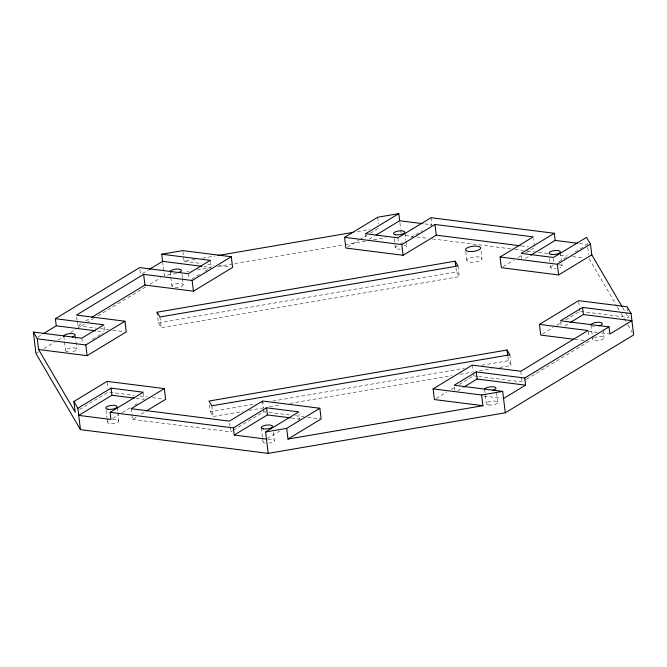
<?xml version="1.0" encoding="UTF-8"?>
<svg xmlns="http://www.w3.org/2000/svg" width="667" height="667" viewBox="0 0 667 667"><rect width="100%" height="100%" fill="white"/><g stroke="black" fill="none" stroke-linecap="round" stroke-linejoin="round"><path stroke-width="0.5" stroke-dasharray="3.33 2.5" d="M37.736 337.06L42.146 334.384M142.313 273.637L148.483 269.902M77.164 320.927L77.756 325.788L81.291 323.645M85.709 320.969L90.128 318.284M35.943 353.46L38.594 351.851M43.905 348.624L54.527 342.188M58.071 340.037L62.498 337.352M70.469 332.516L75.78 329.298M76.663 328.764L85.518 323.395M86.402 322.853L93.488 318.559M97.916 315.875L145.723 286.885M150.15 284.2L160.772 277.755M92.405 339.445L102.985 333.033M191.687 279.24L200.509 273.887M204.911 271.219L210.205 268.009M79.573 409.53L108.371 392.063L133.934 395.298M347.607 246.982L358.954 240.103M359.821 239.57L366.808 235.334M370.293 233.225L379.023 227.931M369.118 239.278L374.354 236.101M112.706 418.401L118.818 414.691M122.311 412.573L130.165 407.812M134.526 405.169L137.144 403.577M399.6 244.414L403.093 242.296M410.947 237.527L422.294 230.649M430.148 225.888L431.891 224.829L431.032 217.7M131.883 414.549L132.466 419.418L136.835 416.767M141.196 414.124L144.689 412.006M132.466 419.418L230.715 431.832L232.466 430.774M233.333 430.248L263.882 411.722L291.487 415.216M503.11 266.642L513.59 260.288M517.951 257.637L522.311 254.994M525.804 252.876L534.534 247.582L533.475 238.836M525.504 258.404L529.865 255.761M267.342 438.586L279.565 431.174M297.891 420.06L299.633 419.001L299.016 413.907M558.604 261.948L566.458 257.187M575.187 251.893L585.659 245.548M436.193 398.491L446.865 392.013M451.317 389.311L455.769 386.618M459.33 384.459L473.562 375.821L477.689 376.346M542.529 334L553.201 327.522M556.762 325.363L562.106 322.128M565.666 319.968L579.898 311.339L628.397 317.467L627.805 312.606M457.695 390.787L462.99 387.585M564.916 325.771L568.442 323.628M478.723 376.471L522.061 381.949L525.596 379.806M526.48 379.273L589.244 341.212M182.916 251.576L184.092 261.306L195.373 259.371M202.56 258.137L214.866 256.036M357.479 231.616L369.793 229.506M176.63 273.495L164.307 275.604L162.706 262.364M186.893 271.744L188.944 271.394M197.157 269.985L210.497 267.7M217.684 266.466L343.922 244.856M344.947 244.681L365.474 241.171M373.678 239.761L385.993 237.652M158.421 322.895L456.453 271.869L459.255 276.663L161.222 327.689L158.421 322.895L157.362 314.149M209.513 404.927L210.338 411.731L255.403 404.019M261.547 402.968L263.59 402.618M272.811 401.034L464.332 368.251M481.741 365.266L508.371 360.705L511.164 365.499L499.9 367.425M210.338 411.731L213.14 416.525L242.838 411.439M248.983 410.388L265.366 407.579M269.468 406.878L280.732 404.952M289.945 403.368L451.767 375.663M459.955 374.262L472.244 372.161M479.415 370.935L491.704 368.826M424.846 223.937L431.891 224.829M579.348 243.463L587.402 244.489L587.035 241.429M521.227 245.906L528.389 246.807M405.519 235.543L412.74 236.452M416.867 236.977L428.214 238.411M432.341 238.928L510.73 248.841M514.857 249.358L523.111 250.4M527.238 250.925L534.459 251.834M538.586 252.359L547.865 253.535M560.247 255.094L567.467 256.011M572.619 256.662L583.967 258.096M184.092 261.306L201.634 263.523M207.821 264.299L214.015 265.082M219.176 265.741L230.524 267.175M203.86 266.558L211.08 267.475M588.219 331.299L597.507 332.474M601.634 332.991L608.854 333.909M574.796 339.386L584.084 340.562M77.756 325.788L96.331 328.139M100.459 328.656L108.713 329.706M112.84 330.223L124.187 331.657M97.524 331.049L103.719 331.832M483.95 396.048L501.484 398.266M140.07 396.073L147.224 396.973M152.343 397.624L163.59 399.041M295.581 415.733L303.76 416.767M307.846 417.284L320.118 418.834M136.068 398.324L144.13 399.341L143.388 393.23M291.579 417.984L299.633 419.001M622.644 307.62L628.397 317.467M589.128 258.746L616.892 306.253M617.409 307.145L620.552 312.531M621.077 313.423L627.364 324.179M627.889 325.079L632.083 332.249M627.222 307.737L627.689 311.631M603.043 329.556L604.027 337.71M587.769 247.54L588.636 254.677M591.012 325.129L592.246 335.318M592.371 336.335L592.738 339.395M588.069 331.482L588.778 337.319M578.723 301.609L579.431 307.445M579.548 308.421L579.898 311.339M560.472 252.685L561.339 259.813M561.831 263.89L562.073 265.925M553.502 258.488L553.994 262.556M560.647 321.794L561.139 325.871M549.683 258.437L550.05 261.497M550.542 265.574L550.792 267.609A5.72 1.926 -6.9 0 0 555.644 268.776M521.394 255.428L521.761 258.488M520.769 371.252L521.361 376.121M521.477 377.088L522.061 381.949M509.871 354.802L511.164 365.499M507.895 356.82L508.371 360.705M481.032 251.059L481.974 258.838A7.629 2.568 -6.9 0 1 470.327 262.156A7.629 2.568 -6.9 0 1 470.902 257.612A7.629 2.568 -6.9 0 1 481.974 258.838M496.582 393.03L497.69 402.201M484.676 389.62L486.401 403.877M465.766 251.476L466.825 260.23M472.269 365.124L473.095 371.936M473.211 372.903L473.562 375.821M457.954 265.966L459.255 276.663M455.978 267.984L456.453 271.869M454.435 387.302L454.811 390.353M404.961 233.025L405.828 240.153M405.953 241.171L406.57 246.265M399.917 222.795L400.65 228.906M400.775 229.923L401.142 232.983M397.865 237.811L398.482 242.905M394.172 238.786L395.281 247.949A5.72 1.926 -6.9 0 0 400.133 249.116M377.73 217.234L378.556 224.037M365.641 233.733L366.258 238.828M273.32 432.291L274.304 440.445A5.72 1.926 -6.9 0 1 269.36 443.138M262.59 401.025L263.407 407.829M263.523 408.804L263.882 411.722M261.297 427.864L262.406 437.035M262.531 438.052L263.023 442.129M210.222 260.347L210.964 266.458M229.656 423.078L230.015 425.996M230.132 426.972L230.715 431.832M211.839 405.828L213.14 416.525M188.186 273.712L188.803 278.806M181.991 274.587L182.366 277.639M182.491 278.656L183.225 284.776A5.72 1.926 -6.9 0 1 174.637 287.335A5.72 1.926 -6.9 0 1 174.762 283.959A5.72 1.926 -6.9 0 1 183.225 284.776M170.127 271.677L171.853 285.935M159.93 316.992L161.222 327.689M139.928 269.618L140.545 274.712M131.174 408.721L131.766 413.582M117.2 407.537L117.692 411.614M117.817 412.631L118.801 420.785M104.135 326.872L104.752 331.966M107.195 382.341L107.904 388.177M106.036 410.247L106.895 417.375M107.02 418.392L107.512 422.469M81.849 338.194L82.466 343.288M76.697 317.033L77.047 319.952M75.288 336.018L76.888 349.258M63.799 336.16L65.524 350.425M68.301 351.826A5.72 1.926 -6.9 0 1 67.609 348.724A5.72 1.926 -6.9 0 1 76.572 348.624A5.72 1.926 -6.9 0 1 71.136 351.792M404.419 245.206A5.72 1.926 -6.9 0 1 404.352 248.291M395.281 247.949A5.72 1.926 -6.9 0 1 398.791 245.539M558.654 264.741A5.72 1.926 -6.9 0 1 559.855 267.951M550.792 267.609A5.72 1.926 -6.9 0 1 554.302 265.199M593.897 337.835A5.72 1.926 -6.9 0 1 603.443 337.127A5.72 1.926 -6.9 0 1 598.582 340.47A5.72 1.926 -6.9 0 1 593.146 338.352M267.967 439.428A5.72 1.926 -6.9 0 1 274.304 440.445M265.166 443.188A5.72 1.926 -6.9 0 1 264.182 440.57M112.465 419.776A5.72 1.926 -6.9 0 1 118.784 421.294A5.72 1.926 -6.9 0 1 110.939 423.653A5.72 1.926 -6.9 0 1 108.671 420.91M171.744 272.886A5.72 1.926 -6.9 0 1 170.852 272.57M594.439 326.313A5.72 1.926 -6.9 0 1 592.121 325.946M488.552 404.944A5.72 1.926 -6.9 0 0 497.682 402.701A5.72 1.926 -6.9 0 0 489.911 401.467A5.72 1.926 -6.9 0 0 488.552 404.944"/><path stroke-width="1" d="M43.03 333.85L56.253 325.829L55.386 318.701L139.686 267.575L188.186 273.712L210.222 260.347L161.722 254.21L162.581 261.347L149.366 269.36M91.896 317.209L144.939 285.051L193.438 291.179L232.591 267.434L231.291 256.737L192.138 280.482L143.638 274.354L76.463 315.091L124.962 321.219L126.255 331.916L87.102 355.661L38.603 349.533L37.31 338.836L33.35 332.066L81.849 338.194L103.885 324.829L55.386 318.701M37.31 338.836L85.81 344.964L124.962 321.219M38.603 349.533L75.213 412.173L73.912 401.476L107.079 381.366L164.34 388.603L165.633 399.3L146.432 410.947M520.202 245.773L436.285 235.168L403.118 255.278L345.865 248.041L344.564 237.344L377.73 217.234L398.799 213.623L399.666 220.752L376.105 235.042M573.77 339.253L540.745 335.084L539.453 324.387L578.606 300.642L627.105 306.77L631.057 313.54L633.65 334.934L505.278 412.79L268.201 453.377L80.465 429.648L77.872 408.254L111.039 388.144L143.263 392.213L110.097 412.323L110.964 419.46L78.739 415.383L111.898 395.273L134.059 398.074M398.799 213.623L365.641 233.733L397.865 237.811L431.032 217.7L554.31 233.283L555.177 240.412L530.74 255.228M164.34 388.603L131.174 408.721L229.423 421.135L262.59 401.025L319.843 408.262L321.135 418.959L287.977 439.069L286.685 428.372L319.843 408.262M344.564 237.344L401.826 244.581L434.992 224.471L533.233 236.885L500.075 257.003L501.367 267.7L558.629 274.937L591.787 254.827L590.495 244.13L586.535 237.352L553.377 257.462L521.144 253.393L554.31 233.283M110.097 412.323L233.383 427.906L266.542 407.795L298.774 411.873L265.608 431.983L268.201 453.377M233.383 427.906L234.242 435.042L267.409 414.932L290.57 417.859M500.075 257.003L557.337 264.24L590.495 244.13M433.116 388.869L481.616 394.997L482.908 405.694L434.409 399.566L433.116 388.869L472.269 365.124L520.769 371.252L587.952 330.515L539.453 324.387M570.202 322.561L583.425 314.541L631.924 320.669L609.888 334.034L609.021 326.905L524.729 378.031L476.23 371.894L454.194 385.259L502.693 391.396L505.278 412.79M631.057 313.54L582.566 307.412L560.522 320.777L609.021 326.905M463.865 387.043L477.088 379.031L525.588 385.159L524.729 378.031M503.552 398.524L525.588 385.159M161.722 254.21L182.8 250.609L231.291 256.737M217.951 255.503L353.377 232.316M157.129 312.198L455.161 261.172L457.954 265.966L159.93 316.992L157.129 312.198L157.362 314.149M507.07 350.008L209.046 401.034L211.839 405.828L509.871 354.802L507.07 350.008L507.779 355.844M265.608 431.983L286.685 428.372M481.616 394.997L502.693 391.396M287.977 439.069L482.908 405.694M399.666 220.752L422.828 223.678M555.177 240.412L577.33 243.213M162.581 261.347L201.793 266.3M56.253 325.829L95.464 330.79M234.242 435.042L266.475 439.111M591.787 254.827L622.119 306.728M73.912 401.476L77.872 408.254M80.465 429.648L35.943 353.46L33.35 332.066M582.566 307.412L583.425 314.541M557.337 264.24L558.629 274.937M476.23 371.894L477.088 379.031M455.161 261.172L455.744 266.033M434.992 224.471L436.285 235.168M401.826 244.581L403.118 255.278M266.542 407.795L267.409 414.932M192.138 280.482L193.438 291.179M143.638 274.354L144.939 285.051M111.039 388.144L111.898 395.273M85.81 344.964L87.102 355.661M63.974 336.643A5.72 1.926 -6.9 0 1 67.609 333.95A5.72 1.926 -6.9 0 1 74.662 334.225A5.72 1.926 -6.9 0 1 72.261 336.977M170.127 271.677A5.72 1.926 -6.9 0 1 178.723 269.109A5.72 1.926 -6.9 0 1 178.589 272.486M591.012 325.129A5.72 1.926 -6.9 0 1 595.473 322.52A5.72 1.926 -6.9 0 1 602.093 323.136A5.72 1.926 -6.9 0 1 598.791 325.863M484.692 389.111A5.72 1.926 -6.9 0 1 493.822 386.868A5.72 1.926 -6.9 0 1 492.454 390.345M107.929 409.271A5.72 1.926 -6.9 0 0 117.059 407.028A5.72 1.926 -6.9 0 0 109.296 405.794A5.72 1.926 -6.9 0 0 107.929 409.271M395.698 234.751A5.72 1.926 -6.9 0 0 404.827 232.516A5.72 1.926 -6.9 0 0 397.065 231.274A5.72 1.926 -6.9 0 0 395.698 234.751M551.209 254.41A5.72 1.926 -6.9 0 0 560.338 252.168A5.72 1.926 -6.9 0 0 552.576 250.934A5.72 1.926 -6.9 0 0 551.209 254.41M263.44 428.923A5.72 1.926 -6.9 0 0 272.57 426.688A5.72 1.926 -6.9 0 0 264.807 425.446A5.72 1.926 -6.9 0 0 263.44 428.923M469.026 251.459A7.629 2.568 -6.9 0 0 480.682 248.141A7.629 2.568 -6.9 0 0 469.61 246.915A7.629 2.568 -6.9 0 0 469.026 251.459"/></g></svg>
